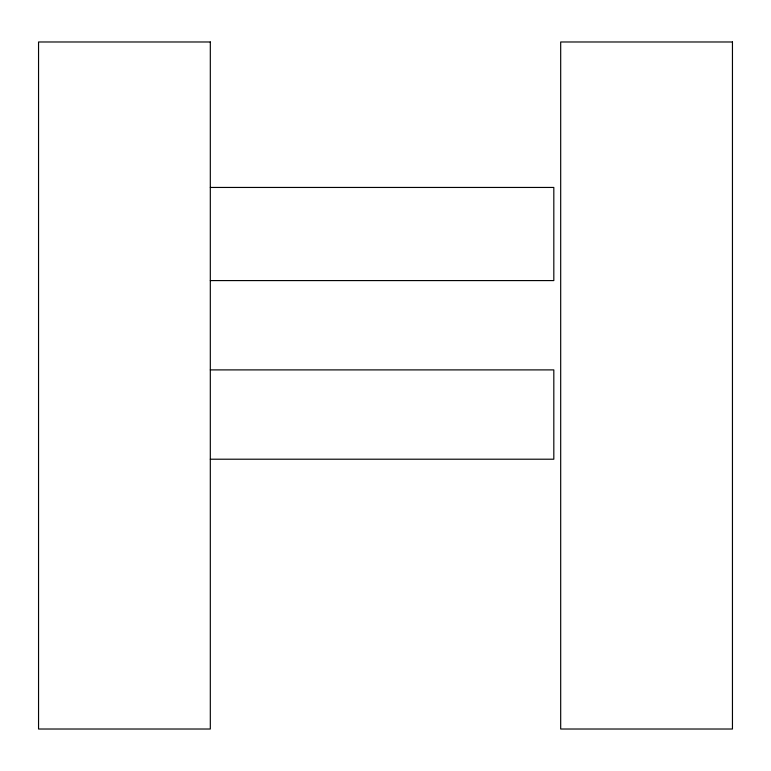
<?xml version="1.0" encoding="UTF-8"?>
<svg xmlns="http://www.w3.org/2000/svg" width="771" height="771" viewBox="0 0 771 771"><rect width="100%" height="100%" fill="white"/><g stroke="black" fill="none" stroke-linecap="round" stroke-linejoin="round"><path stroke-width="1.16" d="M210.31 187.449L553.819 187.449L553.819 280.586L210.31 280.586M210.31 369.897L553.819 369.897L553.819 459.208L210.31 459.208M210.31 41.981L38.55 41.981L38.55 729.019L210.31 729.019L210.31 41.981M732.45 41.981L560.69 41.981L560.69 729.019L732.45 729.019L732.45 41.981"/></g></svg>
